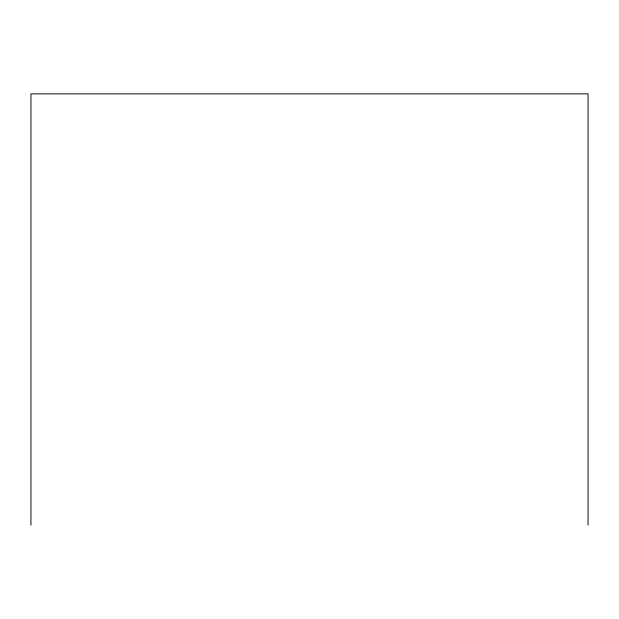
<?xml version="1.0" encoding="UTF-8"?>
<svg xmlns="http://www.w3.org/2000/svg" width="619" height="619" viewBox="0 0 619 619"><rect width="100%" height="100%" fill="white"/><g stroke="black" fill="none" stroke-linecap="round" stroke-linejoin="round"><path stroke-width="0.93" d="M588.05 525.121L588.05 93.879L30.95 93.879L30.95 525.121"/></g></svg>
